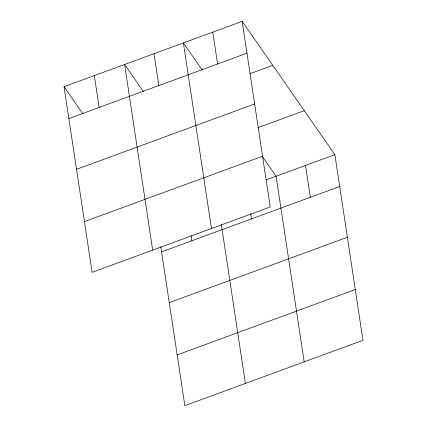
<?xml version="1.0" encoding="UTF-8"?>
<svg xmlns="http://www.w3.org/2000/svg" width="427" height="427" viewBox="0 0 427 427"><rect width="100%" height="100%" fill="white"/><g stroke="black" fill="none" stroke-linecap="round" stroke-linejoin="round"><path stroke-width="0.64" d="M242.162 21.35L270.238 206.978L92.115 272.335L64.039 86.702L242.162 21.35L334.885 154.665L362.961 340.298L184.838 405.65L160.792 246.673M68.859 118.557L246.982 53.204M250.249 73.604L272.762 65.347M76.534 169.305L254.652 103.953M258.015 127.652L304.286 110.673M84.439 221.586L262.562 156.234M266.101 179.906L334.885 154.665M161.582 251.877L339.705 186.524M169.257 302.62L347.381 237.268M177.162 354.906L355.285 289.549M202.27 70.076L183.38 42.919L211.456 228.546M262.509 156.682L276.104 176.234L304.179 361.861M143.488 91.64L124.604 64.482L152.674 250.115M64.039 86.702L82.929 113.86M305.497 165.452L310.312 197.306M250.745 213.671L251.535 218.87M212.774 32.132L217.589 63.991M221.357 224.453L245.397 383.43M191.077 235.565L191.862 240.764M153.992 53.701L158.812 85.555M94.319 75.595L99.139 107.449"/></g></svg>
